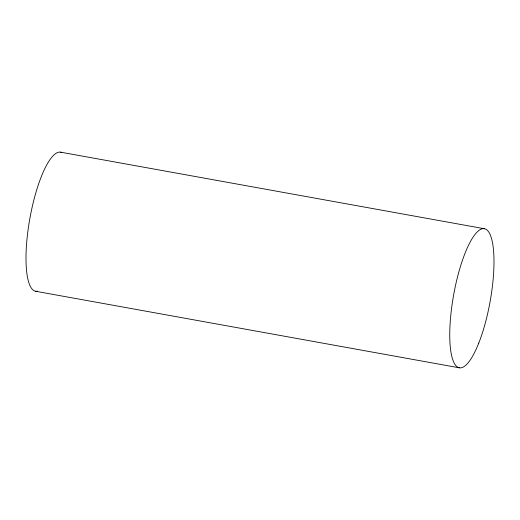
<?xml version="1.0" encoding="UTF-8"?>
<svg xmlns="http://www.w3.org/2000/svg" width="520" height="520" viewBox="0 0 520 520"><rect width="100%" height="100%" fill="white"/><g stroke="black" fill="none" stroke-linecap="round" stroke-linejoin="round"><path stroke-width="0.78" d="M60.626 152.178L484.4 228.742M35.601 291.258L459.375 367.822M37.453 291.226A70.655 18.532 -79.8 0 1 29.64 219.752A70.655 18.532 -79.8 0 1 61.795 152.529M478.764 343.083A70.655 18.532 -79.8 0 0 486.675 229.743A70.655 18.532 -79.8 0 0 450.216 322.023A70.655 18.532 -79.8 0 0 478.764 343.083"/></g></svg>
